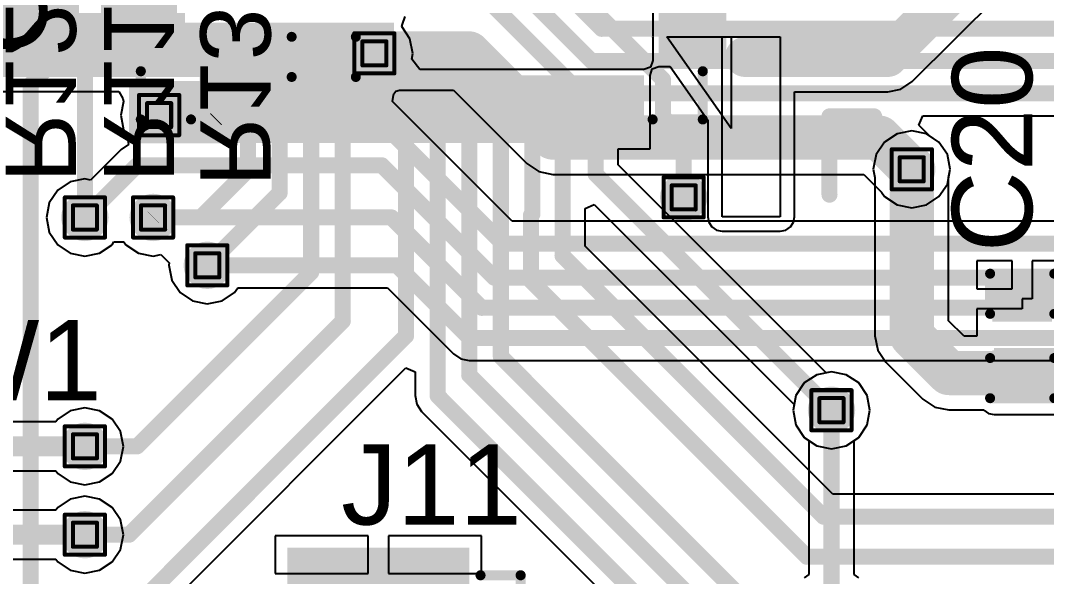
# Model space of a CAD drawing. Header units: inches. Extents: x -8 to 208, y -3 to 109.
# Drawn here: x 8.96 to 21.95, y 39.12 to 46.15 of the extents above; entities that cross this region are included whole.
import ezdxf

# ---------------------------------------------------------------- set-up
doc = ezdxf.new("R2010")
doc.units = ezdxf.units.IN
for name, color, linetype in [('BottomLayer', 5, 'Continuous'), ('BottomOverlay', 54, 'Continuous'), ('BottomPaste', 16, 'Continuous'), ('BottomSolder', 6, 'Continuous'), ('DrillDrawing', 1, 'Continuous'), ('TopLayer', 1, 'Continuous'), ('TopOverlay', 2, 'Continuous'), ('TopPaste', 8, 'Continuous'), ('TopSolder', 216, 'Continuous'), ('ViaHoleLayer', 16, 'Continuous')]:
    doc.layers.add(name, color=color, linetype=linetype)
doc.styles.add('Arial', font='', dxfattribs={"height": 0.2})
doc.styles.get('Arial').set_extended_font_data('Arial')

# ---------------------------------------------------------------- blocks, each defined once
blk = doc.blocks.new('XKNANO_113_9')
at = {"layer": 'TopLayer'}
blk.add_hatch(color=1, dxfattribs=at).paths.add_polyline_path([(-6.85, 6.31), (-6.15, 6.31), (-6.15, 4.21), (-6.85, 4.21)])
at = {"layer": 'TopPaste'}
blk.add_hatch(color=8, dxfattribs=at).paths.add_polyline_path([(-6.85, 6.31), (-6.15, 6.31), (-6.15, 4.21), (-6.85, 4.21)])
at = {"layer": 'TopSolder'}
blk.add_hatch(color=216, dxfattribs=at).paths.add_polyline_path([(-6.952, 6.412), (-6.048, 6.412), (-6.048, 4.108), (-6.952, 4.108)])
at = {"layer": 'TopOverlay', "const_width": 0.127}
for points in [[(-5.461, 7.061), (-6.604, 7.061)], [(-6.604, 6.553), (-6.604, 7.061)]]:
    blk.add_lwpolyline(points, dxfattribs=at)
at = {"layer": 'TopOverlay', "const_width": 0.0635}
for points in [[(-6.636, 7.061, 1), (-6.572, 7.061, 1)], [(-6.636, 7.061, 1), (-6.572, 7.061, 1)], [(-6.636, 6.553, 1), (-6.572, 6.553, 1)]]:
    blk.add_lwpolyline(points, format="xyb", close=True, dxfattribs=at)
blk = doc.blocks.new('56_QFN__7_7__20')
at = {"layer": 'TopLayer'}
for points in [[(-3.75, -2.09), (-3.1, -2.09), (-3.1, -2.31), (-3.75, -2.31)], [(3.1, -2.09), (3.75, -2.09), (3.75, -2.31), (3.1, -2.31)], [(-3.75, -2.49), (-3.1, -2.49), (-3.1, -2.71), (-3.75, -2.71)], [(3.1, -2.49), (3.75, -2.49), (3.75, -2.71), (3.1, -2.71)], [(-2.49, -3.1), (-2.49, -3.75), (-2.71, -3.75), (-2.71, -3.1)], [(-2.09, -3.1), (-2.09, -3.75), (-2.31, -3.75), (-2.31, -3.1)], [(-1.69, -3.1), (-1.69, -3.75), (-1.91, -3.75), (-1.91, -3.1)], [(-1.29, -3.1), (-1.29, -3.75), (-1.51, -3.75), (-1.51, -3.1)], [(-0.89, -3.1), (-0.89, -3.75), (-1.11, -3.75), (-1.11, -3.1)], [(-0.49, -3.1), (-0.49, -3.75), (-0.71, -3.75), (-0.71, -3.1)], [(-0.09, -3.1), (-0.09, -3.75), (-0.31, -3.75), (-0.31, -3.1)], [(0.31, -3.1), (0.31, -3.75), (0.09, -3.75), (0.09, -3.1)], [(0.71, -3.1), (0.71, -3.75), (0.49, -3.75), (0.49, -3.1)], [(1.11, -3.1), (1.11, -3.75), (0.89, -3.75), (0.89, -3.1)], [(1.51, -3.1), (1.51, -3.75), (1.29, -3.75), (1.29, -3.1)], [(1.91, -3.1), (1.91, -3.75), (1.69, -3.75), (1.69, -3.1)], [(2.31, -3.1), (2.31, -3.75), (2.09, -3.75), (2.09, -3.1)], [(2.71, -3.1), (2.71, -3.75), (2.49, -3.75), (2.49, -3.1)]]:
    blk.add_hatch(color=1, dxfattribs=at).paths.add_polyline_path(points)
at = {"layer": 'TopPaste'}
for points in [[(-3.75, -2.09), (-3.1, -2.09), (-3.1, -2.31), (-3.75, -2.31)], [(3.1, -2.09), (3.75, -2.09), (3.75, -2.31), (3.1, -2.31)], [(-3.75, -2.49), (-3.1, -2.49), (-3.1, -2.71), (-3.75, -2.71)], [(3.1, -2.49), (3.75, -2.49), (3.75, -2.71), (3.1, -2.71)], [(-2.49, -3.1), (-2.49, -3.75), (-2.71, -3.75), (-2.71, -3.1)], [(-2.09, -3.1), (-2.09, -3.75), (-2.31, -3.75), (-2.31, -3.1)], [(-1.69, -3.1), (-1.69, -3.75), (-1.91, -3.75), (-1.91, -3.1)], [(-1.29, -3.1), (-1.29, -3.75), (-1.51, -3.75), (-1.51, -3.1)], [(-0.89, -3.1), (-0.89, -3.75), (-1.11, -3.75), (-1.11, -3.1)], [(-0.49, -3.1), (-0.49, -3.75), (-0.71, -3.75), (-0.71, -3.1)], [(-0.09, -3.1), (-0.09, -3.75), (-0.31, -3.75), (-0.31, -3.1)], [(0.31, -3.1), (0.31, -3.75), (0.09, -3.75), (0.09, -3.1)], [(0.71, -3.1), (0.71, -3.75), (0.49, -3.75), (0.49, -3.1)], [(1.11, -3.1), (1.11, -3.75), (0.89, -3.75), (0.89, -3.1)], [(1.51, -3.1), (1.51, -3.75), (1.29, -3.75), (1.29, -3.1)], [(1.91, -3.1), (1.91, -3.75), (1.69, -3.75), (1.69, -3.1)], [(2.31, -3.1), (2.31, -3.75), (2.09, -3.75), (2.09, -3.1)], [(2.71, -3.1), (2.71, -3.75), (2.49, -3.75), (2.49, -3.1)]]:
    blk.add_hatch(color=8, dxfattribs=at).paths.add_polyline_path(points)
at = {"layer": 'TopSolder'}
for points in [[(-3.852, -1.988), (-2.998, -1.988), (-2.998, -2.412), (-3.852, -2.412)], [(2.998, -1.988), (3.852, -1.988), (3.852, -2.412), (2.998, -2.412)], [(-3.852, -2.388), (-2.998, -2.388), (-2.998, -2.812), (-3.852, -2.812)], [(2.998, -2.388), (3.852, -2.388), (3.852, -2.812), (2.998, -2.812)], [(-2.388, -2.998), (-2.388, -3.852), (-2.812, -3.852), (-2.812, -2.998)], [(-1.988, -2.998), (-1.988, -3.852), (-2.412, -3.852), (-2.412, -2.998)], [(-1.588, -2.998), (-1.588, -3.852), (-2.012, -3.852), (-2.012, -2.998)], [(-1.188, -2.998), (-1.188, -3.852), (-1.612, -3.852), (-1.612, -2.998)], [(-0.788, -2.998), (-0.788, -3.852), (-1.212, -3.852), (-1.212, -2.998)], [(-0.388, -2.998), (-0.388, -3.852), (-0.812, -3.852), (-0.812, -2.998)], [(0.012, -2.998), (0.012, -3.852), (-0.412, -3.852), (-0.412, -2.998)], [(0.412, -2.998), (0.412, -3.852), (-0.012, -3.852), (-0.012, -2.998)], [(0.812, -2.998), (0.812, -3.852), (0.388, -3.852), (0.388, -2.998)], [(1.212, -2.998), (1.212, -3.852), (0.788, -3.852), (0.788, -2.998)], [(1.612, -2.998), (1.612, -3.852), (1.188, -3.852), (1.188, -2.998)], [(2.012, -2.998), (2.012, -3.852), (1.588, -3.852), (1.588, -2.998)], [(2.412, -2.998), (2.412, -3.852), (1.988, -3.852), (1.988, -2.998)], [(2.812, -2.998), (2.812, -3.852), (2.388, -3.852), (2.388, -2.998)]]:
    blk.add_hatch(color=216, dxfattribs=at).paths.add_polyline_path(points)
at = {"layer": 'TopOverlay', "const_width": 0.127}
for points in [[(-3.556, -3.556), (-3.556, -2.946)], [(3.556, -3.556), (3.556, -2.946)], [(-3.556, -3.556), (-2.921, -3.556)], [(2.921, -3.556), (3.556, -3.556)]]:
    blk.add_lwpolyline(points, dxfattribs=at)
at = {"layer": 'TopOverlay', "const_width": 0.0635}
for points in [[(-3.588, -2.946, 1), (-3.524, -2.946, 1)], [(3.524, -2.946, 1), (3.588, -2.946, 1)], [(-3.588, -3.556, 1), (-3.524, -3.556, 1)], [(-3.588, -3.556, 1), (-3.524, -3.556, 1)], [(-2.953, -3.556, 1), (-2.889, -3.556, 1)], [(2.889, -3.556, 1), (2.953, -3.556, 1)], [(3.524, -3.556, 1), (3.588, -3.556, 1)], [(3.524, -3.556, 1), (3.588, -3.556, 1)]]:
    blk.add_lwpolyline(points, format="xyb", close=True, dxfattribs=at)
blk = doc.blocks.new('C___0402_B_134')
at = {"layer": 'BottomLayer'}
for points in [[(-0.241, 0.318), (-0.241, -0.318), (-0.699, -0.318), (-0.699, 0.318)], [(0.699, 0.318), (0.699, -0.318), (0.241, -0.318), (0.241, 0.318)]]:
    blk.add_hatch(color=5, dxfattribs=at).paths.add_polyline_path(points)
at = {"layer": 'BottomPaste'}
for points in [[(-0.241, 0.318), (-0.241, -0.318), (-0.699, -0.318), (-0.699, 0.318)], [(0.699, 0.318), (0.699, -0.318), (0.241, -0.318), (0.241, 0.318)]]:
    blk.add_hatch(color=16, dxfattribs=at).paths.add_polyline_path(points)
at = {"layer": 'BottomSolder'}
for points in [[(-0.181, 0.377), (-0.181, -0.377), (-0.758, -0.377), (-0.758, 0.377)], [(0.758, 0.377), (0.758, -0.377), (0.181, -0.377), (0.181, 0.377)]]:
    blk.add_hatch(color=6, dxfattribs=at).paths.add_polyline_path(points)
at = {"layer": 'BottomOverlay', "const_width": 0.127}
for points in [[(-0.279, 0.406), (-0.787, 0.406)], [(-0.787, -0.406), (-0.787, 0.406)], [(0.787, 0.406), (0.279, 0.406)], [(0.787, -0.406), (0.787, 0.406)], [(-0.279, -0.406), (-0.787, -0.406)], [(0.787, -0.406), (0.279, -0.406)]]:
    blk.add_lwpolyline(points, dxfattribs=at)
at = {"layer": 'BottomOverlay', "const_width": 0.0635}
for points in [[(-0.819, 0.406, 1), (-0.756, 0.406, 1)], [(-0.819, 0.406, 1), (-0.756, 0.406, 1)], [(-0.311, 0.406, 1), (-0.248, 0.406, 1)], [(0.248, 0.406, 1), (0.311, 0.406, 1)], [(0.756, 0.406, 1), (0.819, 0.406, 1)], [(0.756, 0.406, 1), (0.819, 0.406, 1)], [(-0.819, -0.406, 1), (-0.756, -0.406, 1)], [(-0.819, -0.406, 1), (-0.756, -0.406, 1)], [(-0.311, -0.406, 1), (-0.248, -0.406, 1)], [(0.248, -0.406, 1), (0.311, -0.406, 1)], [(0.756, -0.406, 1), (0.819, -0.406, 1)], [(0.756, -0.406, 1), (0.819, -0.406, 1)]]:
    blk.add_lwpolyline(points, format="xyb", close=True, dxfattribs=at)
blk = doc.blocks.new('C___0402_138')
at = {"layer": 'TopLayer'}
for points in [[(-0.699, -0.318), (-0.699, 0.317), (-0.241, 0.317), (-0.241, -0.318)], [(0.241, -0.318), (0.241, 0.317), (0.699, 0.317), (0.699, -0.318)]]:
    blk.add_hatch(color=1, dxfattribs=at).paths.add_polyline_path(points)
at = {"layer": 'TopPaste'}
for points in [[(-0.699, -0.318), (-0.699, 0.317), (-0.241, 0.317), (-0.241, -0.318)], [(0.241, -0.318), (0.241, 0.317), (0.699, 0.317), (0.699, -0.318)]]:
    blk.add_hatch(color=8, dxfattribs=at).paths.add_polyline_path(points)
at = {"layer": 'TopSolder'}
for points in [[(-0.758, -0.377), (-0.758, 0.377), (-0.181, 0.377), (-0.181, -0.377)], [(0.181, -0.377), (0.181, 0.377), (0.758, 0.377), (0.758, -0.377)]]:
    blk.add_hatch(color=216, dxfattribs=at).paths.add_polyline_path(points)
at = {"layer": 'TopOverlay', "const_width": 0.127}
for points in [[(-0.787, -0.406), (-0.787, 0.406)], [(-0.279, 0.406), (-0.787, 0.406)], [(0.787, 0.406), (0.279, 0.406)], [(0.787, -0.406), (0.787, 0.406)], [(-0.279, -0.406), (-0.787, -0.406)], [(0.787, -0.406), (0.279, -0.406)]]:
    blk.add_lwpolyline(points, dxfattribs=at)
at = {"layer": 'TopOverlay', "const_width": 0.0635}
for points in [[(-0.819, 0.406, 1), (-0.756, 0.406, 1)], [(-0.819, 0.406, 1), (-0.756, 0.406, 1)], [(-0.311, 0.406, 1), (-0.248, 0.406, 1)], [(0.248, 0.406, 1), (0.311, 0.406, 1)], [(0.756, 0.406, 1), (0.819, 0.406, 1)], [(0.756, 0.406, 1), (0.819, 0.406, 1)], [(-0.819, -0.406, 1), (-0.756, -0.406, 1)], [(-0.819, -0.406, 1), (-0.756, -0.406, 1)], [(-0.311, -0.406, 1), (-0.248, -0.406, 1)], [(0.248, -0.406, 1), (0.311, -0.406, 1)], [(0.756, -0.406, 1), (0.819, -0.406, 1)], [(0.756, -0.406, 1), (0.819, -0.406, 1)]]:
    blk.add_lwpolyline(points, format="xyb", close=True, dxfattribs=at)

msp = doc.modelspace()

# ---------------------------------------------------------------- hatches: boundary and pattern name
at = {"layer": 'BottomLayer'}
for points in [[(8.153, 45.466), (10.998, 45.466), (10.998, 47.041), (8.153, 47.041)], [(8.509, 45.44), (13.691, 45.44), (13.691, 46.126), (8.509, 46.126)]]:
    msp.add_hatch(color=5, dxfattribs=at).paths.add_polyline_path(points)
h = msp.add_hatch(color=5, dxfattribs=at)
edge = h.paths.add_edge_path()
edge.add_arc((13.443, 45.739), 0.3, 0, 360)
h = msp.add_hatch(color=5, dxfattribs=at)
edge = h.paths.add_edge_path()
edge.add_arc((10.719, 44.958), 0.3, 0, 360)
h = msp.add_hatch(color=5, dxfattribs=at)
edge = h.paths.add_edge_path()
edge.add_arc((20.244, 44.272), 0.3, 0, 360)
h = msp.add_hatch(color=5, dxfattribs=at)
edge = h.paths.add_edge_path()
edge.add_arc((17.357, 43.917), 0.3, 0, 360)
h = msp.add_hatch(color=5, dxfattribs=at)
edge = h.paths.add_edge_path()
edge.add_arc((9.779, 43.663), 0.3, 0, 360)
h = msp.add_hatch(color=5, dxfattribs=at)
edge = h.paths.add_edge_path()
edge.add_arc((10.643, 43.663), 0.3, 0, 360)
h = msp.add_hatch(color=5, dxfattribs=at)
edge = h.paths.add_edge_path()
edge.add_arc((11.328, 43.058), 0.3, 0, 360)
h = msp.add_hatch(color=5, dxfattribs=at)
edge = h.paths.add_edge_path()
edge.add_arc((19.228, 41.224), 0.3, 0, 360)
h = msp.add_hatch(color=5, dxfattribs=at)
edge = h.paths.add_edge_path()
edge.add_arc((9.779, 40.767), 0.3, 0, 360)
h = msp.add_hatch(color=5, dxfattribs=at)
edge = h.paths.add_edge_path()
edge.add_arc((9.779, 39.649), 0.3, 0, 360)
at = {"layer": 'TopLayer'}
h = msp.add_hatch(color=1, dxfattribs=at)
edge = h.paths.add_edge_path()
edge.add_arc((13.443, 45.739), 0.3, 0, 360)
for points in [[(10.338, 44.602), (11.532, 44.602), (11.532, 45.39), (10.338, 45.39)], [(21.285, 41.351), (25.121, 41.351), (25.121, 42.012), (21.285, 42.012)]]:
    msp.add_hatch(color=1, dxfattribs=at).paths.add_polyline_path(points)
h = msp.add_hatch(color=1, dxfattribs=at)
edge = h.paths.add_edge_path()
edge.add_arc((10.719, 44.958), 0.3, 0, 360)
h = msp.add_hatch(color=1, dxfattribs=at)
edge = h.paths.add_edge_path()
edge.add_arc((20.244, 44.272), 0.3, 0, 360)
h = msp.add_hatch(color=1, dxfattribs=at)
edge = h.paths.add_edge_path()
edge.add_arc((17.357, 43.917), 0.3, 0, 360)
h = msp.add_hatch(color=1, dxfattribs=at)
edge = h.paths.add_edge_path()
edge.add_arc((9.779, 43.663), 0.3, 0, 360)
h = msp.add_hatch(color=1, dxfattribs=at)
edge = h.paths.add_edge_path()
edge.add_arc((10.643, 43.663), 0.3, 0, 360)
h = msp.add_hatch(color=1, dxfattribs=at)
edge = h.paths.add_edge_path()
edge.add_arc((11.328, 43.058), 0.3, 0, 360)
h = msp.add_hatch(color=1, dxfattribs=at)
edge = h.paths.add_edge_path()
edge.add_arc((19.228, 41.224), 0.3, 0, 360)
h = msp.add_hatch(color=1, dxfattribs=at)
edge = h.paths.add_edge_path()
edge.add_arc((9.779, 40.767), 0.3, 0, 360)
h = msp.add_hatch(color=1, dxfattribs=at)
edge = h.paths.add_edge_path()
edge.add_arc((9.779, 39.649), 0.3, 0, 360)
at = {"layer": 'ViaHoleLayer'}
h = msp.add_hatch(color=16, dxfattribs=at)
edge = h.paths.add_edge_path()
edge.add_arc((13.443, 45.739), 0.15, 0, 360)
h = msp.add_hatch(color=16, dxfattribs=at)
edge = h.paths.add_edge_path()
edge.add_arc((10.719, 44.958), 0.15, 0, 360)
h = msp.add_hatch(color=16, dxfattribs=at)
edge = h.paths.add_edge_path()
edge.add_arc((20.244, 44.272), 0.15, 0, 360)
h = msp.add_hatch(color=16, dxfattribs=at)
edge = h.paths.add_edge_path()
edge.add_arc((17.357, 43.917), 0.15, 0, 360)
h = msp.add_hatch(color=16, dxfattribs=at)
edge = h.paths.add_edge_path()
edge.add_arc((9.779, 43.663), 0.15, 0, 360)
h = msp.add_hatch(color=16, dxfattribs=at)
edge = h.paths.add_edge_path()
edge.add_arc((10.643, 43.663), 0.15, 0, 360)
h = msp.add_hatch(color=16, dxfattribs=at)
edge = h.paths.add_edge_path()
edge.add_arc((11.328, 43.058), 0.15, 0, 360)
h = msp.add_hatch(color=16, dxfattribs=at)
edge = h.paths.add_edge_path()
edge.add_arc((19.228, 41.224), 0.15, 0, 360)
h = msp.add_hatch(color=16, dxfattribs=at)
edge = h.paths.add_edge_path()
edge.add_arc((9.779, 40.767), 0.15, 0, 360)
h = msp.add_hatch(color=16, dxfattribs=at)
edge = h.paths.add_edge_path()
edge.add_arc((9.779, 39.649), 0.15, 0, 360)

# ---------------------------------------------------------------- linework, layer by layer
at = {"layer": 'BottomLayer'}
for p, q in [((8.608, 45.258), (10.21, 45.258)), ((10.21, 45.258), (10.259, 45.168)), ((13.671, 45.131), (13.683, 45.209)), ((13.683, 45.209), (13.691, 45.229)), ((13.691, 45.229), (13.715, 45.263)), ((13.715, 45.263), (13.76, 45.272)), ((13.76, 45.272), (13.761, 45.273)), ((13.761, 45.273), (14.444, 45.273)), ((14.444, 45.273), (15.372, 44.344)), ((10.266, 45.131), (10.232, 44.958)), ((10.259, 45.168), (10.266, 45.131)), ((15.185, 43.617), (13.671, 45.131)), ((10.232, 44.958), (10.269, 44.772)), ((20.334, 44.83), (20.382, 44.948)), ((20.382, 44.948), (34.482, 44.948)), ((20.465, 44.699), (20.334, 44.83)), ((10.269, 44.772), (10.309, 44.711)), ((10.309, 44.711), (10.33, 44.586)), ((20.588, 44.617), (20.465, 44.699)), ((10.33, 44.586), (10.238, 44.524)), ((20.694, 44.459), (20.588, 44.617)), ((10.238, 44.524), (9.849, 44.136)), ((10.238, 44.524), (10.238, 44.524)), ((20.731, 44.272), (20.694, 44.459)), ((15.372, 44.344), (15.524, 44.243)), ((9.779, 44.15), (9.593, 44.113)), ((9.849, 44.136), (9.779, 44.15)), ((15.524, 44.243), (15.702, 44.208)), ((15.702, 44.208), (19.638, 44.208)), ((19.638, 44.208), (19.862, 43.984)), ((20.694, 44.086), (20.731, 44.272)), ((9.593, 44.113), (9.435, 44.007)), ((20.588, 43.928), (20.694, 44.086)), ((9.435, 44.007), (9.329, 43.849)), ((19.862, 43.984), (19.899, 43.928)), ((19.899, 43.928), (20.057, 43.822)), ((20.43, 43.822), (20.588, 43.928)), ((9.329, 43.849), (9.292, 43.663)), ((20.057, 43.822), (20.244, 43.785)), ((20.244, 43.785), (20.43, 43.822)), ((9.292, 43.663), (9.329, 43.476)), ((26.683, 43.617), (15.185, 43.617)), ((9.329, 43.476), (9.435, 43.318)), ((9.435, 43.318), (9.593, 43.213)), ((9.965, 43.213), (10.123, 43.318)), ((10.123, 43.318), (10.147, 43.354)), ((10.147, 43.354), (10.274, 43.354)), ((10.274, 43.354), (10.298, 43.318)), ((10.298, 43.318), (10.456, 43.213)), ((9.593, 43.213), (9.779, 43.175)), ((9.779, 43.175), (9.965, 43.213)), ((10.456, 43.213), (10.643, 43.175)), ((10.643, 43.175), (10.739, 43.195)), ((10.739, 43.195), (10.847, 43.087)), ((10.847, 43.087), (10.841, 43.058)), ((10.841, 43.058), (10.878, 42.871)), ((10.878, 42.871), (10.984, 42.713)), ((11.673, 42.713), (11.713, 42.773)), ((11.713, 42.773), (13.607, 42.773)), ((13.607, 42.773), (14.443, 41.937)), ((10.984, 42.713), (11.142, 42.608)), ((11.142, 42.608), (11.328, 42.571)), ((11.328, 42.571), (11.515, 42.608)), ((11.515, 42.608), (11.673, 42.713)), ((14.443, 41.937), (14.443, 41.937)), ((14.443, 41.937), (14.535, 41.875)), ((14.535, 41.875), (14.644, 41.854)), ((14.644, 41.854), (14.644, 41.854)), ((14.644, 41.854), (33.488, 41.854)), ((19.228, 41.711), (19.041, 41.674)), ((19.414, 41.674), (19.228, 41.711)), ((18.883, 41.569), (18.778, 41.411)), ((19.041, 41.674), (18.883, 41.569)), ((19.572, 41.569), (19.414, 41.674)), ((19.678, 41.411), (19.572, 41.569)), ((18.778, 41.411), (18.741, 41.224)), ((19.715, 41.224), (19.678, 41.411)), ((9.593, 41.217), (9.435, 41.111)), ((9.779, 41.254), (9.593, 41.217)), ((9.965, 41.217), (9.779, 41.254)), ((10.123, 41.111), (9.965, 41.217)), ((18.741, 41.224), (18.778, 41.038)), ((19.678, 41.038), (19.715, 41.224)), ((9.412, 41.078), (7.301, 41.078)), ((9.435, 41.111), (9.412, 41.078)), ((10.229, 40.953), (10.123, 41.111)), ((18.778, 41.038), (18.883, 40.88)), ((19.572, 40.88), (19.678, 41.038)), ((10.266, 40.767), (10.229, 40.953)), ((18.883, 40.88), (18.943, 40.84)), ((18.943, 40.84), (18.943, 39.145)), ((19.513, 40.84), (19.572, 40.88)), ((19.513, 39.145), (19.513, 40.84)), ((10.229, 40.581), (10.266, 40.767)), ((10.123, 40.423), (10.229, 40.581)), ((7.301, 40.456), (9.412, 40.456)), ((9.412, 40.456), (9.435, 40.423)), ((9.435, 40.423), (9.593, 40.317)), ((9.965, 40.317), (10.123, 40.423)), ((9.593, 40.317), (9.779, 40.28)), ((9.779, 40.28), (9.965, 40.317)), ((9.779, 40.137), (9.593, 40.099)), ((9.965, 40.099), (9.779, 40.137)), ((9.435, 39.994), (9.412, 39.96)), ((9.593, 40.099), (9.435, 39.994)), ((10.123, 39.994), (9.965, 40.099)), ((10.229, 39.836), (10.123, 39.994)), ((9.412, 39.96), (7.708, 39.96)), ((10.266, 39.649), (10.229, 39.836)), ((10.229, 39.463), (10.266, 39.649)), ((10.123, 39.305), (10.229, 39.463)), ((7.708, 39.339), (9.412, 39.339)), ((9.412, 39.339), (9.435, 39.305)), ((9.435, 39.305), (9.593, 39.199)), ((9.965, 39.199), (10.123, 39.305)), ((9.593, 39.199), (9.779, 39.162)), ((9.779, 39.162), (9.965, 39.199)), ((18.943, 39.145), (18.883, 39.105)), ((19.572, 39.105), (19.513, 39.145))]:
    msp.add_line(p, q, dxfattribs=at)
for points, const_width in [([(13.607, 48.763), (16.32, 46.05)], 0.203), ([(13.648, 48.184), (16.188, 45.644)], 0.203), ([(13.894, 47.396), (16.058, 45.233)], 0.203), ([(10.223, 46.266), (10.719, 45.771)], 0.559), ([(16.32, 46.05), (36.5, 46.05)], 0.203), ([(10.719, 45.771), (11.033, 45.771)], 0.559), ([(12.802, 45.758), (12.813, 45.747)], 0.559), ([(12.813, 45.747), (13.443, 45.747)], 0.559), ([(13.443, 45.747), (13.451, 45.739)], 0.559), ([(13.443, 45.739), (13.451, 45.739)], 0.559), ([(13.451, 45.739), (14.637, 45.739)], 0.559), ([(14.637, 45.739), (15.702, 44.674)], 0.559), ([(16.188, 45.644), (35.712, 45.644)], 0.203), ([(16.058, 45.233), (34.6, 45.233)], 0.203), ([(10.719, 44.958), (13.441, 44.958)], 0.203), ([(13.441, 44.958), (15.067, 43.332)], 0.203), ([(15.702, 44.674), (19.831, 44.674)], 0.559), ([(19.831, 44.674), (20.233, 44.272)], 0.559), ([(20.233, 44.272), (20.244, 44.272)], 0.559), ([(9.779, 43.663), (10.439, 44.323)], 0.203), ([(10.439, 44.323), (13.538, 44.323)], 0.203), ([(13.538, 44.323), (14.96, 42.901)], 0.203), ([(10.643, 43.663), (13.659, 43.663)], 0.203), ([(13.659, 43.663), (14.091, 43.231)], 0.203), ([(15.067, 43.332), (34.595, 43.332)], 0.203), ([(14.091, 43.231), (14.751, 42.57)], 0.203), ([(11.328, 43.058), (13.725, 43.058)], 0.203), ([(13.725, 43.058), (14.644, 42.139)], 0.203), ([(14.96, 42.901), (34.341, 42.901)], 0.203), ([(14.751, 42.57), (14.802, 42.52)], 0.203), ([(14.802, 42.52), (15.037, 42.52)], 0.203), ([(15.037, 42.52), (33.96, 42.52)], 0.203), ([(14.644, 42.139), (33.606, 42.139)], 0.203), ([(19.228, 38.76), (19.228, 41.224)], 0.203), ([(6.934, 40.767), (9.779, 40.767)], 0.254), ([(7.341, 39.649), (9.779, 39.649)], 0.254)]:
    msp.add_lwpolyline(points, dxfattribs=dict(at, const_width=const_width))
for points, const_width in [([(10.084, 46.266, 1), (10.363, 46.266, 1)], 0.279), ([(16.269, 46.05, 1), (16.371, 46.05, 1)], 0.102), ([(16.269, 46.05, 1), (16.371, 46.05, 1)], 0.102), ([(10.579, 45.771, 1), (10.858, 45.771, 1)], 0.279), ([(10.579, 45.771, 1), (10.858, 45.771, 1)], 0.279), ([(10.894, 45.771, 1), (11.173, 45.771, 1)], 0.279), ([(12.662, 45.758, 1), (12.941, 45.758, 1)], 0.279), ([(12.673, 45.747, 1), (12.953, 45.747, 1)], 0.279), ([(12.673, 45.747, 1), (12.953, 45.747, 1)], 0.279), ([(13.303, 45.747, 1), (13.582, 45.747, 1)], 0.279), ([(13.303, 45.747, 1), (13.582, 45.747, 1)], 0.279), ([(13.303, 45.739, 1), (13.582, 45.739, 1)], 0.279), ([(13.311, 45.739, 1), (13.59, 45.739, 1)], 0.279), ([(13.311, 45.739, 1), (13.59, 45.739, 1)], 0.279), ([(13.311, 45.739, 1), (13.59, 45.739, 1)], 0.279), ([(14.497, 45.739, 1), (14.777, 45.739, 1)], 0.279), ([(14.497, 45.739, 1), (14.777, 45.739, 1)], 0.279), ([(16.137, 45.644, 1), (16.239, 45.644, 1)], 0.102), ([(16.137, 45.644, 1), (16.239, 45.644, 1)], 0.102), ([(16.007, 45.233, 1), (16.108, 45.233, 1)], 0.102), ([(16.007, 45.233, 1), (16.108, 45.233, 1)], 0.102), ([(10.668, 44.958, 1), (10.77, 44.958, 1)], 0.102), ([(13.391, 44.958, 1), (13.492, 44.958, 1)], 0.102), ([(13.391, 44.958, 1), (13.492, 44.958, 1)], 0.102), ([(15.562, 44.674, 1), (15.842, 44.674, 1)], 0.279), ([(15.562, 44.674, 1), (15.842, 44.674, 1)], 0.279), ([(19.691, 44.674, 1), (19.971, 44.674, 1)], 0.279), ([(19.691, 44.674, 1), (19.971, 44.674, 1)], 0.279), ([(20.093, 44.272, 1), (20.372, 44.272, 1)], 0.279), ([(20.093, 44.272, 1), (20.372, 44.272, 1)], 0.279), ([(20.104, 44.272, 1), (20.384, 44.272, 1)], 0.279), ([(10.389, 44.323, 1), (10.49, 44.323, 1)], 0.102), ([(10.389, 44.323, 1), (10.49, 44.323, 1)], 0.102), ([(13.487, 44.323, 1), (13.588, 44.323, 1)], 0.102), ([(13.487, 44.323, 1), (13.588, 44.323, 1)], 0.102), ([(9.728, 43.663, 1), (9.83, 43.663, 1)], 0.102), ([(10.592, 43.663, 1), (10.693, 43.663, 1)], 0.102), ([(13.608, 43.663, 1), (13.71, 43.663, 1)], 0.102), ([(13.608, 43.663, 1), (13.71, 43.663, 1)], 0.102), ([(15.016, 43.332, 1), (15.118, 43.332, 1)], 0.102), ([(15.016, 43.332, 1), (15.118, 43.332, 1)], 0.102), ([(14.04, 43.231, 1), (14.142, 43.231, 1)], 0.102), ([(14.04, 43.231, 1), (14.142, 43.231, 1)], 0.102), ([(11.278, 43.058, 1), (11.379, 43.058, 1)], 0.102), ([(13.674, 43.058, 1), (13.776, 43.058, 1)], 0.102), ([(13.674, 43.058, 1), (13.776, 43.058, 1)], 0.102), ([(14.909, 42.901, 1), (15.011, 42.901, 1)], 0.102), ([(14.909, 42.901, 1), (15.011, 42.901, 1)], 0.102), ([(14.701, 42.57, 1), (14.802, 42.57, 1)], 0.102), ([(14.701, 42.57, 1), (14.802, 42.57, 1)], 0.102), ([(14.751, 42.52, 1), (14.853, 42.52, 1)], 0.102), ([(14.751, 42.52, 1), (14.853, 42.52, 1)], 0.102), ([(14.986, 42.52, 1), (15.088, 42.52, 1)], 0.102), ([(14.986, 42.52, 1), (15.088, 42.52, 1)], 0.102), ([(14.593, 42.139, 1), (14.695, 42.139, 1)], 0.102), ([(14.593, 42.139, 1), (14.695, 42.139, 1)], 0.102), ([(19.177, 41.224, 1), (19.279, 41.224, 1)], 0.102), ([(9.716, 40.767, 1), (9.842, 40.767, 1)], 0.127), ([(9.716, 39.649, 1), (9.842, 39.649, 1)], 0.127)]:
    msp.add_lwpolyline(points, format="xyb", close=True, dxfattribs=dict(at, const_width=const_width))
at = {"layer": 'BottomOverlay', "const_width": 0.203}
msp.add_lwpolyline([(10.243, 46.152), (10.243, 46.436)], dxfattribs=at)
at = {"layer": 'BottomOverlay', "const_width": 0.102}
msp.add_lwpolyline([(10.192, 46.152, 1), (10.293, 46.152, 1)], format="xyb", close=True, dxfattribs=at)
at = {"layer": 'DrillDrawing', "const_width": 0.0508}
for points in [[(13.189, 45.993), (13.697, 45.993)], [(13.189, 45.485), (13.189, 45.993)], [(13.697, 45.485), (13.697, 45.993)], [(13.29, 45.891), (13.595, 45.891)], [(13.29, 45.587), (13.29, 45.891)], [(13.595, 45.587), (13.595, 45.891)], [(13.29, 45.587), (13.595, 45.587)], [(13.189, 45.485), (13.697, 45.485)], [(10.465, 45.212), (10.973, 45.212)], [(10.465, 44.704), (10.465, 45.212)], [(10.973, 44.704), (10.973, 45.212)], [(10.566, 45.11), (10.871, 45.11)], [(10.566, 44.806), (10.566, 45.11)], [(10.871, 44.806), (10.871, 45.11)], [(10.566, 44.806), (10.871, 44.806)], [(10.465, 44.704), (10.973, 44.704)], [(19.99, 44.526), (20.498, 44.526)], [(19.99, 44.018), (19.99, 44.526)], [(20.498, 44.018), (20.498, 44.526)], [(20.091, 44.425), (20.396, 44.425)], [(20.091, 44.12), (20.091, 44.425)], [(20.396, 44.12), (20.396, 44.425)], [(17.103, 44.171), (17.611, 44.171)], [(17.103, 43.663), (17.103, 44.171)], [(17.611, 43.663), (17.611, 44.171)], [(17.204, 44.069), (17.509, 44.069)], [(17.204, 43.764), (17.204, 44.069)], [(17.509, 43.764), (17.509, 44.069)], [(19.99, 44.018), (20.498, 44.018)], [(20.091, 44.12), (20.396, 44.12)], [(9.525, 43.917), (10.033, 43.917)], [(9.525, 43.409), (9.525, 43.917)], [(10.033, 43.409), (10.033, 43.917)], [(10.389, 43.917), (10.897, 43.917)], [(10.389, 43.409), (10.389, 43.917)], [(10.897, 43.409), (10.897, 43.917)], [(9.627, 43.815), (9.931, 43.815)], [(9.627, 43.51), (9.627, 43.815)], [(9.931, 43.51), (9.931, 43.815)], [(10.49, 43.815), (10.795, 43.815)], [(10.49, 43.51), (10.49, 43.815)], [(10.795, 43.51), (10.795, 43.815)], [(17.204, 43.764), (17.509, 43.764)], [(17.103, 43.663), (17.611, 43.663)], [(9.627, 43.51), (9.931, 43.51)], [(10.49, 43.51), (10.795, 43.51)], [(9.525, 43.409), (10.033, 43.409)], [(10.389, 43.409), (10.897, 43.409)], [(11.074, 43.312), (11.582, 43.312)], [(11.074, 42.804), (11.074, 43.312)], [(11.582, 42.804), (11.582, 43.312)], [(11.176, 43.21), (11.481, 43.21)], [(11.176, 42.905), (11.176, 43.21)], [(11.481, 42.905), (11.481, 43.21)], [(11.176, 42.905), (11.481, 42.905)], [(11.074, 42.804), (11.582, 42.804)], [(18.974, 41.478), (19.482, 41.478)], [(18.974, 40.97), (18.974, 41.478)], [(19.482, 40.97), (19.482, 41.478)], [(19.075, 41.377), (19.38, 41.377)], [(19.075, 41.072), (19.075, 41.377)], [(19.38, 41.072), (19.38, 41.377)], [(9.525, 41.021), (10.033, 41.021)], [(9.525, 40.513), (9.525, 41.021)], [(10.033, 40.513), (10.033, 41.021)], [(19.075, 41.072), (19.38, 41.072)], [(9.627, 40.919), (9.931, 40.919)], [(9.627, 40.615), (9.627, 40.919)], [(9.931, 40.615), (9.931, 40.919)], [(18.974, 40.97), (19.482, 40.97)], [(9.627, 40.615), (9.931, 40.615)], [(9.525, 40.513), (10.033, 40.513)], [(9.525, 39.903), (10.033, 39.903)], [(9.525, 39.395), (9.525, 39.903)], [(10.033, 39.395), (10.033, 39.903)], [(9.627, 39.802), (9.931, 39.802)], [(9.627, 39.497), (9.627, 39.802)], [(9.931, 39.497), (9.931, 39.802)], [(9.627, 39.497), (9.931, 39.497)], [(9.525, 39.395), (10.033, 39.395)]]:
    msp.add_lwpolyline(points, dxfattribs=at)
at = {"layer": 'DrillDrawing', "const_width": 0.0254}
for points in [[(13.176, 45.993, 1), (13.201, 45.993, 1)], [(13.176, 45.993, 1), (13.201, 45.993, 1)], [(13.684, 45.993, 1), (13.709, 45.993, 1)], [(13.684, 45.993, 1), (13.709, 45.993, 1)], [(13.278, 45.891, 1), (13.303, 45.891, 1)], [(13.278, 45.891, 1), (13.303, 45.891, 1)], [(13.582, 45.891, 1), (13.608, 45.891, 1)], [(13.582, 45.891, 1), (13.608, 45.891, 1)], [(13.278, 45.587, 1), (13.303, 45.587, 1)], [(13.278, 45.587, 1), (13.303, 45.587, 1)], [(13.582, 45.587, 1), (13.608, 45.587, 1)], [(13.582, 45.587, 1), (13.608, 45.587, 1)], [(13.176, 45.485, 1), (13.201, 45.485, 1)], [(13.176, 45.485, 1), (13.201, 45.485, 1)], [(13.684, 45.485, 1), (13.709, 45.485, 1)], [(13.684, 45.485, 1), (13.709, 45.485, 1)], [(10.452, 45.212, 1), (10.477, 45.212, 1)], [(10.452, 45.212, 1), (10.477, 45.212, 1)], [(10.96, 45.212, 1), (10.986, 45.212, 1)], [(10.96, 45.212, 1), (10.986, 45.212, 1)], [(10.554, 45.11, 1), (10.579, 45.11, 1)], [(10.554, 45.11, 1), (10.579, 45.11, 1)], [(10.858, 45.11, 1), (10.884, 45.11, 1)], [(10.858, 45.11, 1), (10.884, 45.11, 1)], [(10.554, 44.806, 1), (10.579, 44.806, 1)], [(10.554, 44.806, 1), (10.579, 44.806, 1)], [(10.858, 44.806, 1), (10.884, 44.806, 1)], [(10.858, 44.806, 1), (10.884, 44.806, 1)], [(10.452, 44.704, 1), (10.477, 44.704, 1)], [(10.452, 44.704, 1), (10.477, 44.704, 1)], [(10.96, 44.704, 1), (10.986, 44.704, 1)], [(10.96, 44.704, 1), (10.986, 44.704, 1)], [(19.977, 44.526, 1), (20.003, 44.526, 1)], [(19.977, 44.526, 1), (20.003, 44.526, 1)], [(20.485, 44.526, 1), (20.511, 44.526, 1)], [(20.485, 44.526, 1), (20.511, 44.526, 1)], [(20.079, 44.425, 1), (20.104, 44.425, 1)], [(20.079, 44.425, 1), (20.104, 44.425, 1)], [(20.384, 44.425, 1), (20.409, 44.425, 1)], [(20.384, 44.425, 1), (20.409, 44.425, 1)], [(17.09, 44.171, 1), (17.115, 44.171, 1)], [(17.09, 44.171, 1), (17.115, 44.171, 1)], [(17.598, 44.171, 1), (17.623, 44.171, 1)], [(17.598, 44.171, 1), (17.623, 44.171, 1)], [(17.192, 44.069, 1), (17.217, 44.069, 1)], [(17.192, 44.069, 1), (17.217, 44.069, 1)], [(17.496, 44.069, 1), (17.522, 44.069, 1)], [(17.496, 44.069, 1), (17.522, 44.069, 1)], [(19.977, 44.018, 1), (20.003, 44.018, 1)], [(19.977, 44.018, 1), (20.003, 44.018, 1)], [(20.079, 44.12, 1), (20.104, 44.12, 1)], [(20.079, 44.12, 1), (20.104, 44.12, 1)], [(20.384, 44.12, 1), (20.409, 44.12, 1)], [(20.384, 44.12, 1), (20.409, 44.12, 1)], [(20.485, 44.018, 1), (20.511, 44.018, 1)], [(20.485, 44.018, 1), (20.511, 44.018, 1)], [(9.512, 43.917, 1), (9.538, 43.917, 1)], [(9.512, 43.917, 1), (9.538, 43.917, 1)], [(10.02, 43.917, 1), (10.046, 43.917, 1)], [(10.02, 43.917, 1), (10.046, 43.917, 1)], [(10.376, 43.917, 1), (10.401, 43.917, 1)], [(10.376, 43.917, 1), (10.401, 43.917, 1)], [(10.884, 43.917, 1), (10.909, 43.917, 1)], [(10.884, 43.917, 1), (10.909, 43.917, 1)], [(9.614, 43.815, 1), (9.639, 43.815, 1)], [(9.614, 43.815, 1), (9.639, 43.815, 1)], [(9.919, 43.815, 1), (9.944, 43.815, 1)], [(9.919, 43.815, 1), (9.944, 43.815, 1)], [(10.477, 43.815, 1), (10.503, 43.815, 1)], [(10.477, 43.815, 1), (10.503, 43.815, 1)], [(10.782, 43.815, 1), (10.808, 43.815, 1)], [(10.782, 43.815, 1), (10.808, 43.815, 1)], [(17.192, 43.764, 1), (17.217, 43.764, 1)], [(17.192, 43.764, 1), (17.217, 43.764, 1)], [(17.496, 43.764, 1), (17.522, 43.764, 1)], [(17.496, 43.764, 1), (17.522, 43.764, 1)], [(17.09, 43.663, 1), (17.115, 43.663, 1)], [(17.09, 43.663, 1), (17.115, 43.663, 1)], [(17.598, 43.663, 1), (17.623, 43.663, 1)], [(17.598, 43.663, 1), (17.623, 43.663, 1)], [(9.614, 43.51, 1), (9.639, 43.51, 1)], [(9.614, 43.51, 1), (9.639, 43.51, 1)], [(9.919, 43.51, 1), (9.944, 43.51, 1)], [(9.919, 43.51, 1), (9.944, 43.51, 1)], [(10.477, 43.51, 1), (10.503, 43.51, 1)], [(10.477, 43.51, 1), (10.503, 43.51, 1)], [(10.782, 43.51, 1), (10.808, 43.51, 1)], [(10.782, 43.51, 1), (10.808, 43.51, 1)], [(9.512, 43.409, 1), (9.538, 43.409, 1)], [(9.512, 43.409, 1), (9.538, 43.409, 1)], [(10.02, 43.409, 1), (10.046, 43.409, 1)], [(10.02, 43.409, 1), (10.046, 43.409, 1)], [(10.376, 43.409, 1), (10.401, 43.409, 1)], [(10.376, 43.409, 1), (10.401, 43.409, 1)], [(10.884, 43.409, 1), (10.909, 43.409, 1)], [(10.884, 43.409, 1), (10.909, 43.409, 1)], [(11.062, 43.312, 1), (11.087, 43.312, 1)], [(11.062, 43.312, 1), (11.087, 43.312, 1)], [(11.57, 43.312, 1), (11.595, 43.312, 1)], [(11.57, 43.312, 1), (11.595, 43.312, 1)], [(11.163, 43.21, 1), (11.189, 43.21, 1)], [(11.163, 43.21, 1), (11.189, 43.21, 1)], [(11.468, 43.21, 1), (11.493, 43.21, 1)], [(11.468, 43.21, 1), (11.493, 43.21, 1)], [(11.163, 42.905, 1), (11.189, 42.905, 1)], [(11.163, 42.905, 1), (11.189, 42.905, 1)], [(11.468, 42.905, 1), (11.493, 42.905, 1)], [(11.468, 42.905, 1), (11.493, 42.905, 1)], [(11.062, 42.804, 1), (11.087, 42.804, 1)], [(11.062, 42.804, 1), (11.087, 42.804, 1)], [(11.57, 42.804, 1), (11.595, 42.804, 1)], [(11.57, 42.804, 1), (11.595, 42.804, 1)], [(18.961, 41.478, 1), (18.986, 41.478, 1)], [(18.961, 41.478, 1), (18.986, 41.478, 1)], [(19.469, 41.478, 1), (19.494, 41.478, 1)], [(19.469, 41.478, 1), (19.494, 41.478, 1)], [(19.063, 41.377, 1), (19.088, 41.377, 1)], [(19.063, 41.377, 1), (19.088, 41.377, 1)], [(19.367, 41.377, 1), (19.393, 41.377, 1)], [(19.367, 41.377, 1), (19.393, 41.377, 1)], [(9.512, 41.021, 1), (9.538, 41.021, 1)], [(9.512, 41.021, 1), (9.538, 41.021, 1)], [(10.02, 41.021, 1), (10.046, 41.021, 1)], [(10.02, 41.021, 1), (10.046, 41.021, 1)], [(19.063, 41.072, 1), (19.088, 41.072, 1)], [(19.063, 41.072, 1), (19.088, 41.072, 1)], [(19.367, 41.072, 1), (19.393, 41.072, 1)], [(19.367, 41.072, 1), (19.393, 41.072, 1)], [(9.614, 40.919, 1), (9.639, 40.919, 1)], [(9.614, 40.919, 1), (9.639, 40.919, 1)], [(9.919, 40.919, 1), (9.944, 40.919, 1)], [(9.919, 40.919, 1), (9.944, 40.919, 1)], [(18.961, 40.97, 1), (18.986, 40.97, 1)], [(18.961, 40.97, 1), (18.986, 40.97, 1)], [(19.469, 40.97, 1), (19.494, 40.97, 1)], [(19.469, 40.97, 1), (19.494, 40.97, 1)], [(9.614, 40.615, 1), (9.639, 40.615, 1)], [(9.614, 40.615, 1), (9.639, 40.615, 1)], [(9.919, 40.615, 1), (9.944, 40.615, 1)], [(9.919, 40.615, 1), (9.944, 40.615, 1)], [(9.512, 40.513, 1), (9.538, 40.513, 1)], [(9.512, 40.513, 1), (9.538, 40.513, 1)], [(10.02, 40.513, 1), (10.046, 40.513, 1)], [(10.02, 40.513, 1), (10.046, 40.513, 1)], [(9.512, 39.903, 1), (9.538, 39.903, 1)], [(9.512, 39.903, 1), (9.538, 39.903, 1)], [(10.02, 39.903, 1), (10.046, 39.903, 1)], [(10.02, 39.903, 1), (10.046, 39.903, 1)], [(9.614, 39.802, 1), (9.639, 39.802, 1)], [(9.614, 39.802, 1), (9.639, 39.802, 1)], [(9.919, 39.802, 1), (9.944, 39.802, 1)], [(9.919, 39.802, 1), (9.944, 39.802, 1)], [(9.614, 39.497, 1), (9.639, 39.497, 1)], [(9.614, 39.497, 1), (9.639, 39.497, 1)], [(9.919, 39.497, 1), (9.944, 39.497, 1)], [(9.919, 39.497, 1), (9.944, 39.497, 1)], [(9.512, 39.395, 1), (9.538, 39.395, 1)], [(9.512, 39.395, 1), (9.538, 39.395, 1)], [(10.02, 39.395, 1), (10.046, 39.395, 1)], [(10.02, 39.395, 1), (10.046, 39.395, 1)]]:
    msp.add_lwpolyline(points, format="xyb", close=True, dxfattribs=at)
at = {"layer": 'TopLayer'}
for p, q in [((20.25, 45.383), (21.5, 46.633)), ((16.965, 46.578), (16.965, 45.955)), ((13.791, 46.078), (13.797, 46.108)), ((13.797, 46.108), (13.834, 46.205)), ((13.893, 45.925), (13.791, 46.078)), ((13.93, 45.739), (13.893, 45.925)), ((16.965, 45.955), (16.964, 45.949)), ((16.964, 45.949), (16.965, 45.942)), ((16.965, 45.942), (16.965, 45.65)), ((17.958, 44.789), (17.145, 45.949)), ((17.145, 45.949), (17.958, 45.949)), ((17.843, 45.949), (18.58, 45.949)), ((17.843, 43.672), (17.843, 45.949)), ((17.958, 45.949), (17.958, 44.789)), ((18.58, 45.949), (18.58, 43.672)), ((13.915, 45.664), (13.93, 45.739)), ((14.019, 45.537), (13.915, 45.664)), ((16.965, 45.65), (16.939, 45.563)), ((16.852, 45.537), (14.019, 45.537)), ((16.939, 45.563), (16.852, 45.537)), ((16.931, 45.459), (16.957, 45.545)), ((16.931, 44.531), (16.931, 45.459)), ((16.957, 45.545), (17.043, 45.571)), ((17.043, 45.571), (17.188, 45.571)), ((17.188, 45.571), (17.662, 44.895)), ((20.107, 45.288), (20.25, 45.383)), ((18.761, 43.672), (18.761, 45.254)), ((18.761, 45.254), (19.939, 45.254)), ((19.939, 45.254), (20.107, 45.288)), ((17.662, 44.895), (17.662, 43.672)), ((20.057, 44.722), (19.899, 44.617)), ((20.244, 44.759), (20.057, 44.722)), ((20.43, 44.722), (20.244, 44.759)), ((20.588, 44.617), (20.43, 44.722)), ((19.899, 44.617), (19.794, 44.459)), ((20.694, 44.459), (20.588, 44.617)), ((16.528, 44.329), (16.528, 44.531)), ((16.528, 44.531), (16.931, 44.531)), ((19.794, 44.459), (19.757, 44.272)), ((20.731, 44.272), (20.694, 44.459)), ((19.159, 41.698), (16.528, 44.329)), ((19.757, 44.272), (19.778, 44.167)), ((19.778, 44.167), (19.778, 42.164)), ((20.71, 44.167), (20.731, 44.272)), ((20.71, 42.357), (20.71, 44.167)), ((16.109, 43.776), (16.226, 43.825)), ((16.109, 43.298), (16.109, 43.776)), ((16.226, 43.825), (18.755, 41.296)), ((17.662, 43.672), (17.676, 43.602)), ((18.58, 43.672), (17.843, 43.672)), ((18.748, 43.602), (18.761, 43.672)), ((17.676, 43.602), (17.715, 43.544)), ((17.715, 43.544), (17.774, 43.504)), ((17.774, 43.504), (17.843, 43.491)), ((18.58, 43.491), (18.649, 43.504)), ((18.649, 43.504), (18.708, 43.544)), ((18.708, 43.544), (18.748, 43.602)), ((17.843, 43.491), (18.58, 43.491)), ((19.244, 40.163), (16.109, 43.298)), ((21.514, 43.116), (21.069, 43.116)), ((21.069, 43.116), (21.069, 42.761)), ((21.514, 42.761), (21.514, 43.116)), ((22.657, 43.116), (21.768, 43.116)), ((21.768, 43.116), (21.768, 42.634)), ((21.069, 42.761), (21.514, 42.761)), ((21.768, 42.634), (21.641, 42.634)), ((21.641, 42.634), (21.641, 42.507)), ((21.641, 42.507), (21.069, 42.507)), ((21.069, 42.507), (21.069, 42.16)), ((20.907, 42.16), (20.71, 42.357)), ((19.778, 42.164), (19.813, 41.986)), ((21.069, 42.16), (20.907, 42.16)), ((19.813, 41.986), (19.914, 41.834)), ((19.914, 41.834), (20.384, 41.364)), ((9.759, 37.677), (13.841, 41.759)), ((13.841, 41.759), (13.958, 41.71)), ((13.958, 41.71), (13.958, 41.409)), ((19.228, 41.711), (19.159, 41.698)), ((19.414, 41.674), (19.228, 41.711)), ((19.572, 41.569), (19.414, 41.674)), ((19.678, 41.411), (19.572, 41.569)), ((13.958, 41.409), (13.958, 41.409)), ((13.958, 41.409), (13.98, 41.3)), ((13.98, 41.3), (14.041, 41.207)), ((18.755, 41.296), (18.741, 41.224)), ((19.715, 41.224), (19.678, 41.411)), ((20.384, 41.364), (20.535, 41.263)), ((14.041, 41.207), (19.218, 36.031)), ((18.741, 41.224), (18.778, 41.038)), ((19.678, 41.038), (19.715, 41.224)), ((20.535, 41.263), (20.714, 41.228)), ((20.714, 41.228), (21.154, 41.228)), ((21.154, 41.228), (21.157, 41.223)), ((21.157, 41.223), (21.216, 41.184)), ((21.216, 41.184), (21.285, 41.17)), ((21.285, 41.17), (23.593, 41.17)), ((18.778, 41.038), (18.883, 40.88)), ((19.572, 40.88), (19.678, 41.038)), ((18.883, 40.88), (19.041, 40.774)), ((19.041, 40.774), (19.228, 40.737)), ((19.228, 40.737), (19.414, 40.774)), ((19.414, 40.774), (19.572, 40.88)), ((22.606, 40.163), (19.244, 40.163)), ((13.366, 39.636), (12.189, 39.636)), ((12.189, 39.636), (12.189, 39.159)), ((13.366, 39.159), (13.366, 39.636)), ((14.797, 39.636), (13.62, 39.636)), ((13.62, 39.636), (13.62, 39.159)), ((14.797, 39.159), (14.797, 39.636)), ((12.189, 39.159), (13.366, 39.159)), ((13.62, 39.159), (14.797, 39.159))]:
    msp.add_line(p, q, dxfattribs=at)
for points, const_width in [([(14.043, 48.459), (17.095, 45.407)], 0.203), ([(19.939, 45.695), (21.331, 47.087)], 0.508), ([(8.331, 45.66), (9.73, 47.059)], 0.203), ([(8.712, 45.502), (9.869, 46.659)], 0.203), ([(9.093, 45.344), (10.008, 46.259)], 0.203), ([(9.779, 45.491), (10.147, 45.859)], 0.203), ([(10.147, 45.859), (10.618, 45.859)], 0.203), ([(13.443, 45.034), (13.443, 45.739)], 0.203), ([(13.443, 45.739), (13.443, 45.739)], 0.203), ([(18.136, 45.695), (19.939, 45.695)], 0.508), ([(9.779, 43.663), (9.779, 45.491)], 0.203), ([(9.093, 29.845), (9.093, 45.344)], 0.203), ([(17.095, 44.935), (17.095, 45.407)], 0.203), ([(10.719, 44.958), (10.774, 44.902)], 0.203), ([(11.443, 44.911), (11.443, 45.034)], 0.203), ([(11.843, 44.261), (11.843, 45.034)], 0.203), ([(12.243, 43.972), (12.243, 45.034)], 0.203), ([(12.643, 42.97), (12.643, 45.034)], 0.203), ([(13.043, 42.354), (13.043, 45.034)], 0.203), ([(13.843, 42.164), (13.843, 45.034)], 0.203), ([(14.243, 41.409), (14.243, 45.032)], 0.203), ([(14.643, 41.669), (14.643, 45.034)], 0.203), ([(15.043, 41.904), (15.043, 45.034)], 0.203), ([(15.443, 43.707), (15.443, 45.034)], 0.203), ([(15.843, 44.608), (15.843, 45.034)], 0.203), ([(16.243, 44.211), (16.243, 45.034)], 0.203), ([(10.774, 44.902), (11.434, 44.902)], 0.203), ([(11.434, 44.902), (11.443, 44.911)], 0.203), ([(17.095, 44.935), (17.357, 44.674)], 0.203), ([(19.202, 44.942), (19.767, 44.942)], 0.203), ([(19.202, 43.951), (19.202, 44.942)], 0.203), ([(15.824, 44.589), (15.843, 44.608)], 0.203), ([(15.824, 43.18), (15.824, 44.589)], 0.203), ([(17.357, 43.917), (17.357, 44.674)], 0.203), ([(20.244, 42.164), (20.244, 44.272)], 0.559), ([(11.247, 43.666), (11.843, 44.261)], 0.203), ([(16.243, 44.211), (19.229, 41.225)], 0.203), ([(11.328, 43.058), (12.243, 43.972)], 0.203), ([(17.332, 43.941), (17.357, 43.917)], 0.203), ([(10.643, 43.663), (10.646, 43.666)], 0.203), ([(10.646, 43.666), (11.247, 43.666)], 0.203), ([(15.424, 43.688), (15.443, 43.707)], 0.203), ([(15.424, 42.862), (15.424, 43.688)], 0.203), ([(15.824, 43.18), (19.126, 39.878)], 0.203), ([(10.439, 40.767), (12.643, 42.97)], 0.203), ([(15.424, 42.862), (18.916, 39.37)], 0.203), ([(10.338, 39.649), (13.043, 42.354)], 0.203), ([(20.244, 42.164), (20.714, 41.694)], 0.559), ([(9.474, 37.795), (13.843, 42.164)], 0.203), ([(15.043, 41.904), (20.292, 36.655)], 0.203), ([(20.714, 41.694), (21.641, 41.694)], 0.559), ([(14.643, 41.669), (19.888, 36.424)], 0.203), ([(14.243, 41.409), (19.502, 36.149)], 0.203), ([(9.779, 40.767), (10.439, 40.767)], 0.203), ([(19.126, 39.878), (22.928, 39.878)], 0.203), ([(9.779, 39.649), (10.338, 39.649)], 0.203), ([(18.916, 39.37), (22.928, 39.37)], 0.203)]:
    msp.add_lwpolyline(points, dxfattribs=dict(at, const_width=const_width))
for points, const_width in [([(10.096, 45.859, 1), (10.198, 45.859, 1)], 0.102), ([(10.096, 45.859, 1), (10.198, 45.859, 1)], 0.102), ([(10.567, 45.859, 1), (10.669, 45.859, 1)], 0.102), ([(13.392, 45.739, 1), (13.494, 45.739, 1)], 0.102), ([(13.392, 45.739, 1), (13.494, 45.739, 1)], 0.102), ([(13.392, 45.739, 1), (13.494, 45.739, 1)], 0.102), ([(18.009, 45.695, 1), (18.263, 45.695, 1)], 0.254), ([(19.812, 45.695, 1), (20.066, 45.695, 1)], 0.254), ([(19.812, 45.695, 1), (20.066, 45.695, 1)], 0.254), ([(9.728, 45.491, 1), (9.83, 45.491, 1)], 0.102), ([(9.728, 45.491, 1), (9.83, 45.491, 1)], 0.102), ([(9.042, 45.344, 1), (9.144, 45.344, 1)], 0.102), ([(9.042, 45.344, 1), (9.144, 45.344, 1)], 0.102), ([(17.045, 45.407, 1), (17.146, 45.407, 1)], 0.102), ([(17.045, 45.407, 1), (17.146, 45.407, 1)], 0.102), ([(10.668, 44.958, 1), (10.77, 44.958, 1)], 0.102), ([(11.392, 45.034, 1), (11.494, 45.034, 1)], 0.102), ([(11.792, 45.034, 1), (11.894, 45.034, 1)], 0.102), ([(12.192, 45.034, 1), (12.294, 45.034, 1)], 0.102), ([(12.592, 45.034, 1), (12.694, 45.034, 1)], 0.102), ([(12.992, 45.034, 1), (13.094, 45.034, 1)], 0.102), ([(13.392, 45.034, 1), (13.494, 45.034, 1)], 0.102), ([(13.792, 45.034, 1), (13.894, 45.034, 1)], 0.102), ([(14.192, 45.032, 1), (14.294, 45.032, 1)], 0.102), ([(14.592, 45.034, 1), (14.694, 45.034, 1)], 0.102), ([(14.992, 45.034, 1), (15.094, 45.034, 1)], 0.102), ([(15.392, 45.034, 1), (15.494, 45.034, 1)], 0.102), ([(15.792, 45.034, 1), (15.894, 45.034, 1)], 0.102), ([(16.192, 45.034, 1), (16.294, 45.034, 1)], 0.102), ([(10.724, 44.902, 1), (10.825, 44.902, 1)], 0.102), ([(10.724, 44.902, 1), (10.825, 44.902, 1)], 0.102), ([(11.384, 44.902, 1), (11.485, 44.902, 1)], 0.102), ([(11.384, 44.902, 1), (11.485, 44.902, 1)], 0.102), ([(11.392, 44.911, 1), (11.494, 44.911, 1)], 0.102), ([(11.392, 44.911, 1), (11.494, 44.911, 1)], 0.102), ([(17.045, 44.935, 1), (17.146, 44.935, 1)], 0.102), ([(17.045, 44.935, 1), (17.146, 44.935, 1)], 0.102), ([(19.152, 44.942, 1), (19.253, 44.942, 1)], 0.102), ([(19.152, 44.942, 1), (19.253, 44.942, 1)], 0.102), ([(19.717, 44.942, 1), (19.818, 44.942, 1)], 0.102), ([(15.773, 44.589, 1), (15.875, 44.589, 1)], 0.102), ([(15.773, 44.589, 1), (15.875, 44.589, 1)], 0.102), ([(15.792, 44.608, 1), (15.894, 44.608, 1)], 0.102), ([(15.792, 44.608, 1), (15.894, 44.608, 1)], 0.102), ([(17.306, 44.674, 1), (17.408, 44.674, 1)], 0.102), ([(17.306, 44.674, 1), (17.408, 44.674, 1)], 0.102), ([(20.104, 44.272, 1), (20.384, 44.272, 1)], 0.279), ([(11.792, 44.261, 1), (11.894, 44.261, 1)], 0.102), ([(11.792, 44.261, 1), (11.894, 44.261, 1)], 0.102), ([(16.192, 44.211, 1), (16.294, 44.211, 1)], 0.102), ([(16.192, 44.211, 1), (16.294, 44.211, 1)], 0.102), ([(12.192, 43.972, 1), (12.294, 43.972, 1)], 0.102), ([(12.192, 43.972, 1), (12.294, 43.972, 1)], 0.102), ([(17.282, 43.941, 1), (17.383, 43.941, 1)], 0.102), ([(17.306, 43.917, 1), (17.408, 43.917, 1)], 0.102), ([(17.306, 43.917, 1), (17.408, 43.917, 1)], 0.102), ([(19.152, 43.951, 1), (19.253, 43.951, 1)], 0.102), ([(9.728, 43.663, 1), (9.83, 43.663, 1)], 0.102), ([(10.592, 43.663, 1), (10.693, 43.663, 1)], 0.102), ([(10.595, 43.666, 1), (10.697, 43.666, 1)], 0.102), ([(10.595, 43.666, 1), (10.697, 43.666, 1)], 0.102), ([(11.197, 43.666, 1), (11.298, 43.666, 1)], 0.102), ([(11.197, 43.666, 1), (11.298, 43.666, 1)], 0.102), ([(15.373, 43.688, 1), (15.475, 43.688, 1)], 0.102), ([(15.373, 43.688, 1), (15.475, 43.688, 1)], 0.102), ([(15.392, 43.707, 1), (15.494, 43.707, 1)], 0.102), ([(15.392, 43.707, 1), (15.494, 43.707, 1)], 0.102), ([(15.773, 43.18, 1), (15.875, 43.18, 1)], 0.102), ([(15.773, 43.18, 1), (15.875, 43.18, 1)], 0.102), ([(11.278, 43.058, 1), (11.379, 43.058, 1)], 0.102), ([(12.592, 42.97, 1), (12.694, 42.97, 1)], 0.102), ([(12.592, 42.97, 1), (12.694, 42.97, 1)], 0.102), ([(15.373, 42.862, 1), (15.475, 42.862, 1)], 0.102), ([(15.373, 42.862, 1), (15.475, 42.862, 1)], 0.102), ([(12.992, 42.354, 1), (13.094, 42.354, 1)], 0.102), ([(12.992, 42.354, 1), (13.094, 42.354, 1)], 0.102), ([(20.104, 42.164, 1), (20.384, 42.164, 1)], 0.279), ([(20.104, 42.164, 1), (20.384, 42.164, 1)], 0.279), ([(13.792, 42.164, 1), (13.894, 42.164, 1)], 0.102), ([(13.792, 42.164, 1), (13.894, 42.164, 1)], 0.102), ([(14.992, 41.904, 1), (15.094, 41.904, 1)], 0.102), ([(14.992, 41.904, 1), (15.094, 41.904, 1)], 0.102), ([(20.574, 41.694, 1), (20.853, 41.694, 1)], 0.279), ([(20.574, 41.694, 1), (20.853, 41.694, 1)], 0.279), ([(21.501, 41.694, 1), (21.78, 41.694, 1)], 0.279), ([(14.592, 41.669, 1), (14.694, 41.669, 1)], 0.102), ([(14.592, 41.669, 1), (14.694, 41.669, 1)], 0.102), ([(14.192, 41.409, 1), (14.294, 41.409, 1)], 0.102), ([(14.192, 41.409, 1), (14.294, 41.409, 1)], 0.102), ([(19.178, 41.225, 1), (19.28, 41.225, 1)], 0.102), ([(9.728, 40.767, 1), (9.83, 40.767, 1)], 0.102), ([(10.389, 40.767, 1), (10.49, 40.767, 1)], 0.102), ([(10.389, 40.767, 1), (10.49, 40.767, 1)], 0.102), ([(19.075, 39.878, 1), (19.177, 39.878, 1)], 0.102), ([(19.075, 39.878, 1), (19.177, 39.878, 1)], 0.102), ([(9.728, 39.649, 1), (9.83, 39.649, 1)], 0.102), ([(10.287, 39.649, 1), (10.389, 39.649, 1)], 0.102), ([(10.287, 39.649, 1), (10.389, 39.649, 1)], 0.102), ([(18.865, 39.37, 1), (18.967, 39.37, 1)], 0.102), ([(18.865, 39.37, 1), (18.967, 39.37, 1)], 0.102)]:
    msp.add_lwpolyline(points, format="xyb", close=True, dxfattribs=dict(at, const_width=const_width))

# ---------------------------------------------------------------- block references
msp.add_blockref('56_QFN__7_7__20', (14.043, 48.459))
at = {"rotation": 270}
for name, p in [('C___0402_B_134', (12.802, 46.228)), ('C___0402_138', (21.641, 42.164)), ('XKNANO_113_9', (8.233, 32.532))]:
    msp.add_blockref(name, p, dxfattribs=at)

# ---------------------------------------------------------------- texts
at = {"layer": 'BottomOverlay', "style": 'Arial', "text_generation_flag": 2}
for s, p in [('R12', (8.776, 44.101)), ('R11', (10.02, 44.101)), ('R13', (11.24, 44.05))]:
    msp.add_text(s, height=0.889, rotation=270, dxfattribs=at).set_placement(p)
at = {"layer": 'TopOverlay', "style": 'Arial'}
for s, p in [('C18', (9.296, 45.72)), ('C20', (21.768, 43.223))]:
    msp.add_text(s, height=1.016, rotation=90, dxfattribs=at).set_placement(p)
for s, p in [('SW1', (6.918, 41.351)), ('J11', (13.022, 39.777))]:
    msp.add_text(s, height=1.016, dxfattribs=at).set_placement(p)

doc.saveas('drawing.dxf')
